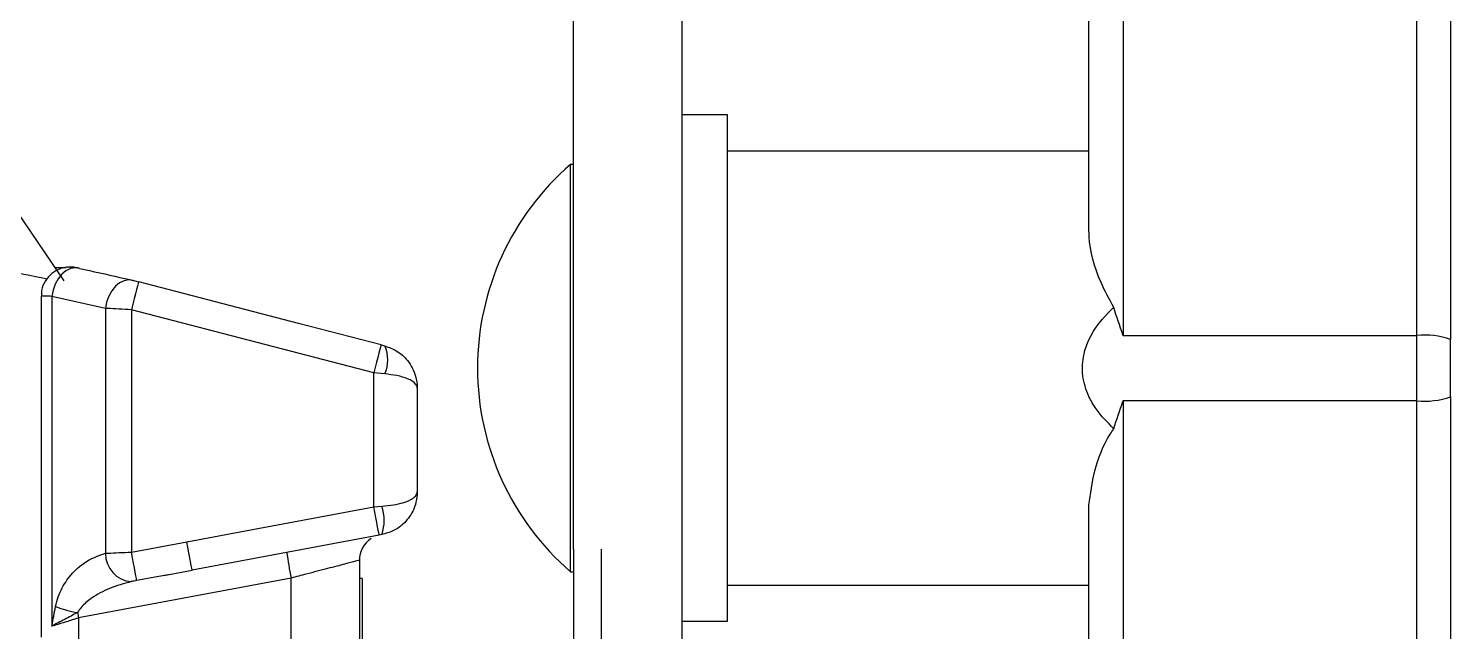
# Model space of a CAD drawing. Extents: x 8 to 113, y 1 to 87.
# Drawn here: x 51.766 to 54.224, y 38.039 to 39.081 of the extents above; entities that cross this region are included whole.
import ezdxf

# ---------------------------------------------------------------- set-up
doc = ezdxf.new("R2010")
doc.units = 0
doc.header["$MEASUREMENT"] = 0
doc.layers.add('OBJECT', color=7, linetype='CONTINUOUS')

msp = doc.modelspace()

# ---------------------------------------------------------------- linework, layer by layer
at = {"layer": 'OBJECT'}
for p, q in [((52.7083, 38.1818), (52.7083, 44.9982)), ((52.8963, 37.4432), (52.8963, 44.9982)), ((53.5993, 38.7308), (53.5993, 39.6763)), ((53.6582, 39.6825), (53.6582, 38.5509)), ((54.1662, 38.5509), (54.1662, 39.6396)), ((54.2243, 39.6325), (54.2243, 38.5439)), ((52.9743, 38.932), (52.8963, 38.932)), ((52.9743, 38.4641), (52.9743, 38.932)), ((53.5993, 38.8695), (52.9743, 38.8695)), ((52.7083, 38.8465), (52.7033, 38.8465)), ((52.7033, 38.7434), (52.7033, 38.8465)), ((51.8281, 38.6453), (51.7378, 38.7777)), ((52.7033, 38.1425), (52.7033, 38.7434)), ((51.8132, 38.6682), (51.8311, 38.6682)), ((51.7881, 38.619), (51.7881, 38.0295)), ((51.8067, 38.6184), (51.8067, 38.0487)), ((51.8992, 38.5976), (51.8067, 38.6184)), ((51.8992, 38.5976), (51.8992, 38.1745)), ((52.3631, 38.4861), (51.9441, 38.5953)), ((51.9441, 38.5953), (51.9441, 38.1764)), ((53.6582, 38.5509), (54.1662, 38.5509)), ((52.3757, 38.5344), (52.382, 38.5328)), ((54.2243, 38.4451), (54.2243, 38.5439)), ((52.382, 38.4844), (52.3631, 38.4861)), ((52.3631, 38.255), (52.3631, 38.4861)), ((52.4381, 38.4601), (52.4381, 38.2805)), ((52.9743, 38.057), (52.9743, 38.4641)), ((54.1662, 38.438), (53.6582, 38.438)), ((53.6582, 38.438), (53.6582, 37.3583)), ((54.1662, 37.3494), (54.1662, 38.438)), ((54.2243, 38.4451), (54.2243, 37.3564)), ((52.3631, 38.255), (52.3769, 38.2559)), ((53.5993, 37.3656), (53.5993, 38.2581)), ((52.3769, 38.2067), (52.3723, 38.2058)), ((51.9441, 38.1764), (52.04, 38.1944)), ((52.7083, 38.1818), (52.7083, 37.5666)), ((52.7563, 38.1818), (52.7563, 37.5666)), ((52.3381, 38.1624), (52.3385, 35.4739)), ((52.2202, 38.1317), (51.8527, 38.0628)), ((51.9655, 38.1296), (51.9534, 38.1273)), ((52.0076, 38.1375), (51.9655, 38.1296)), ((52.0002, 38.1361), (52.0492, 38.1453)), ((52.2206, 35.5046), (52.2202, 38.1317)), ((52.3431, 38.1307), (52.3381, 38.1307)), ((52.3431, 38.1307), (52.3435, 35.5057)), ((52.7033, 38.1425), (52.7083, 38.1425)), ((52.9743, 38.1195), (53.5993, 38.1195)), ((51.8527, 38.0628), (51.8528, 37.9087)), ((52.8963, 38.057), (52.9743, 38.057))]:
    msp.add_line(p, q, dxfattribs=at)
at = {"layer": 'OBJECT', "flags": 128}
for points in [[(51.8543, 38.6668), (51.8467, 38.6678), (51.8388, 38.6663), (51.831, 38.6626), (51.8238, 38.6566), (51.8175, 38.6488), (51.8124, 38.6395), (51.8087, 38.6292), (51.8067, 38.6184)], [(51.9471, 38.646), (51.9395, 38.647), (51.9315, 38.6455), (51.9238, 38.6418), (51.9165, 38.6358), (51.9102, 38.6281), (51.905, 38.6188), (51.9013, 38.6085), (51.8992, 38.5976)], [(51.9567, 38.6437), (51.9565, 38.6429), (51.9558, 38.6404), (51.9547, 38.636), (51.9531, 38.63), (51.9512, 38.6226), (51.949, 38.6141), (51.9466, 38.6049), (51.9441, 38.5953)], [(52.3757, 38.5344), (52.2331, 38.5716), (51.9567, 38.6436)], [(52.3757, 38.5344), (52.3755, 38.5335), (52.3747, 38.5308), (52.3736, 38.5264), (52.372, 38.5203), (52.3701, 38.513), (52.3679, 38.5046), (52.3655, 38.4955), (52.3631, 38.4861)], [(52.04, 38.1944), (52.1536, 38.2157), (52.3631, 38.255)], [(52.3723, 38.2058), (52.3722, 38.2068), (52.3716, 38.2096), (52.3708, 38.2141), (52.3696, 38.2202), (52.3682, 38.2277), (52.3666, 38.2362), (52.3649, 38.2454), (52.3631, 38.255)], [(52.3723, 38.2058), (52.274, 38.1874), (52.0492, 38.1453)], [(51.9534, 38.1273), (51.9532, 38.1283), (51.9527, 38.1311), (51.9518, 38.1357), (51.9506, 38.1418), (51.9493, 38.1492), (51.9477, 38.1577), (51.9459, 38.1669), (51.9441, 38.1764)], [(52.0492, 38.1453), (52.049, 38.1461), (52.0485, 38.1489), (52.0477, 38.1534), (52.0465, 38.1595), (52.0451, 38.1669), (52.0435, 38.1755), (52.0418, 38.1848), (52.04, 38.1944)]]:
    msp.add_lwpolyline(points, dxfattribs=at)
at = {"layer": 'OBJECT'}
for centre, radius, start, end in [((53.0076, 38.4945), 0.4653, 130.8426, 229.1574), ((54.1798, 38.4203), 0.1313, 70.1943, 95.9622), ((52.3307, 38.5086), 0.0567, 334.7692, 25.2475), ((54.1798, 38.5686), 0.1313, 264.037, 289.8058), ((52.3078, 38.2313), 0.0734, 340.4485, 19.5686), ((52.8504, 38.2614), 0.6434, 187.6276, 191.6232), ((52.3831, 38.1624), 0.045, 123.1347, 180.0099), ((51.948, 38.174), 0.0487, 179.3984, 265.1558), ((51.8861, 38.2772), 0.2081, 249.414, 260.31), ((54.4002, 38.5412), 2.592, 190.4275, 190.6364)]:
    msp.add_arc(centre, radius, start, end, dxfattribs=at)
msp.add_ellipse((54.1618, 38.4945), major_axis=(0, 0.5), ratio=0.008776, start_param=4.59922, end_param=4.825558, dxfattribs=at)
for points, knots in [([(51.7981, 38.6482), (51.7452, 38.6589), (51.4904, 38.7106), (51.2356, 38.762), (51.0337, 38.8028)], [0, 0, 0, 0, 0.2076548, 1, 1, 1, 1]), ([(53.642, 38.5992), (53.6343, 38.6135), (53.6123, 38.6543), (53.6002, 38.7001), (53.5994, 38.7277), (53.5993, 38.7308)], [0, 0, 0, 0, 0.324577, 0.922742, 1, 1, 1, 1]), ([(51.8536, 38.667), (51.8527, 38.6672), (51.8503, 38.6677), (51.847, 38.6684), (51.8406, 38.6692), (51.8317, 38.669), (51.8194, 38.6662), (51.806, 38.6586), (51.7946, 38.6456), (51.7883, 38.6314), (51.7887, 38.6222), (51.7889, 38.619)], [0, 0, 0, 0, 0.032044, 0.090737, 0.147737, 0.242583, 0.367071, 0.536287, 0.713326, 0.901006, 1, 1, 1, 1]), ([(51.8543, 38.6668), (51.8776, 38.6616), (51.9086, 38.6548), (51.9395, 38.6477), (51.9471, 38.646)], [0, 0, 0, 0, 0.7527133, 1, 1, 1, 1]), ([(51.9471, 38.646), (51.9474, 38.6459), (51.9489, 38.6456), (51.952, 38.6448), (51.9551, 38.644), (51.9567, 38.6436)], [0, 0, 0, 0, 0.116848, 0.558928, 1, 1, 1, 1]), ([(51.8067, 38.6184), (51.8023, 38.6185), (51.7935, 38.6189), (51.7879, 38.6191), (51.7887, 38.619), (51.7889, 38.619)], [0, 0, 0, 0, 0.419559, 0.84192, 1, 1, 1, 1]), ([(51.9441, 38.5953), (51.9368, 38.5957), (51.9221, 38.5965), (51.9074, 38.5972), (51.9006, 38.5976), (51.8992, 38.5976)], [0, 0, 0, 0, 0.4390089, 0.8820728, 1, 1, 1, 1]), ([(53.642, 38.3897), (53.6313, 38.4006), (53.6148, 38.4174), (53.5966, 38.4487), (53.5865, 38.481), (53.5885, 38.5155), (53.6033, 38.5569), (53.6241, 38.5825), (53.6411, 38.5984), (53.642, 38.5992)], [0, 0, 0, 0, 0.190457, 0.293194, 0.446602, 0.600717, 0.707922, 0.98553, 1, 1, 1, 1]), ([(53.6582, 38.5509), (53.6581, 38.5512), (53.6527, 38.5674), (53.6473, 38.5834), (53.642, 38.5992)], [0, 0, 0, 0, 0.017275, 1, 1, 1, 1]), ([(52.382, 38.5328), (52.3891, 38.5302), (52.4042, 38.5248), (52.4239, 38.5068), (52.4357, 38.4841), (52.4381, 38.4671), (52.4381, 38.4603), (52.4381, 38.4601)], [0, 0, 0, 0, 0.223435, 0.473076, 0.787205, 0.996539, 1, 1, 1, 1]), ([(52.4381, 38.4601), (52.4381, 38.4602), (52.4381, 38.4625), (52.4357, 38.4681), (52.4239, 38.4758), (52.4042, 38.4818), (52.3891, 38.4836), (52.382, 38.4844)], [0, 0, 0, 0, 0.003465, 0.212796, 0.526925, 0.776562, 1, 1, 1, 1]), ([(53.642, 38.3897), (53.6473, 38.4055), (53.6527, 38.4215), (53.6581, 38.4377), (53.6582, 38.438)], [0, 0, 0, 0, 0.98272, 1, 1, 1, 1]), ([(53.5993, 38.2581), (53.6019, 38.2773), (53.6072, 38.3164), (53.6246, 38.3637), (53.64, 38.3867), (53.642, 38.3897)], [0, 0, 0, 0, 0.454626, 0.927986, 1, 1, 1, 1]), ([(52.3769, 38.2559), (52.3839, 38.2565), (52.3974, 38.2578), (52.4165, 38.2623), (52.4297, 38.2681), (52.4367, 38.2746), (52.4381, 38.2785), (52.4381, 38.2804), (52.4381, 38.2805)], [0, 0, 0, 0, 0.203957, 0.390981, 0.661405, 0.825046, 0.99671, 1, 1, 1, 1]), ([(52.4381, 38.2805), (52.4381, 38.2804), (52.4381, 38.2745), (52.4367, 38.263), (52.4297, 38.2435), (52.4165, 38.2261), (52.3974, 38.2124), (52.3839, 38.2087), (52.3769, 38.2067)], [0, 0, 0, 0, 0.003285, 0.174947, 0.338596, 0.609018, 0.796042, 1, 1, 1, 1]), ([(51.8992, 38.1745), (51.9008, 38.1746), (51.9076, 38.1749), (51.9224, 38.1756), (51.9369, 38.1761), (51.9441, 38.1764)], [0, 0, 0, 0, 0.12672, 0.563726, 1, 1, 1, 1]), ([(51.8129, 38.0824), (51.8143, 38.0881), (51.8186, 38.1052), (51.8344, 38.1332), (51.8622, 38.1612), (51.8866, 38.17), (51.8992, 38.1745)], [0, 0, 0, 0, 0.11443, 0.337536, 0.657433, 1, 1, 1, 1]), ([(52.3381, 38.1624), (52.3368, 38.162), (52.3342, 38.1613), (52.314, 38.1561), (52.2842, 38.1483), (52.2511, 38.1397), (52.229, 38.134), (52.2202, 38.1317)], [0, 0, 0, 0, 0.211048, 0.422709, 0.636942, 0.855641, 1, 1, 1, 1]), ([(51.9534, 38.1273), (51.9519, 38.127), (51.949, 38.1265), (51.9458, 38.1259), (51.9442, 38.1255), (51.9439, 38.1255)], [0, 0, 0, 0, 0.465939, 0.890039, 1, 1, 1, 1]), ([(51.9439, 38.1255), (51.9312, 38.1221), (51.9072, 38.1156), (51.8781, 38.0998), (51.8595, 38.0847), (51.853, 38.0751), (51.851, 38.0721)], [0, 0, 0, 0, 0.367106, 0.697046, 0.905354, 1, 1, 1, 1]), ([(51.8067, 38.0487), (51.8068, 38.0488), (51.8078, 38.0545), (51.8097, 38.0657), (51.8118, 38.0768), (51.8129, 38.0824)], [0, 0, 0, 0, 0.01111, 0.505608, 1, 1, 1, 1]), ([(51.851, 38.0721), (51.8435, 38.068), (51.8318, 38.0618), (51.8191, 38.0554), (51.8119, 38.0516), (51.8085, 38.0497), (51.8068, 38.0487), (51.8067, 38.0487)], [0, 0, 0, 0, 0.468128, 0.726337, 0.859369, 0.993587, 1, 1, 1, 1]), ([(51.8527, 38.0628), (51.8455, 38.0605), (51.8312, 38.0559), (51.8158, 38.0513), (51.8086, 38.0492), (51.8067, 38.0487)], [0, 0, 0, 0, 0.428717, 0.854226, 1, 1, 1, 1])]:
    msp.add_open_spline(points, degree=3, knots=knots, dxfattribs=at)

doc.saveas('drawing.dxf')
